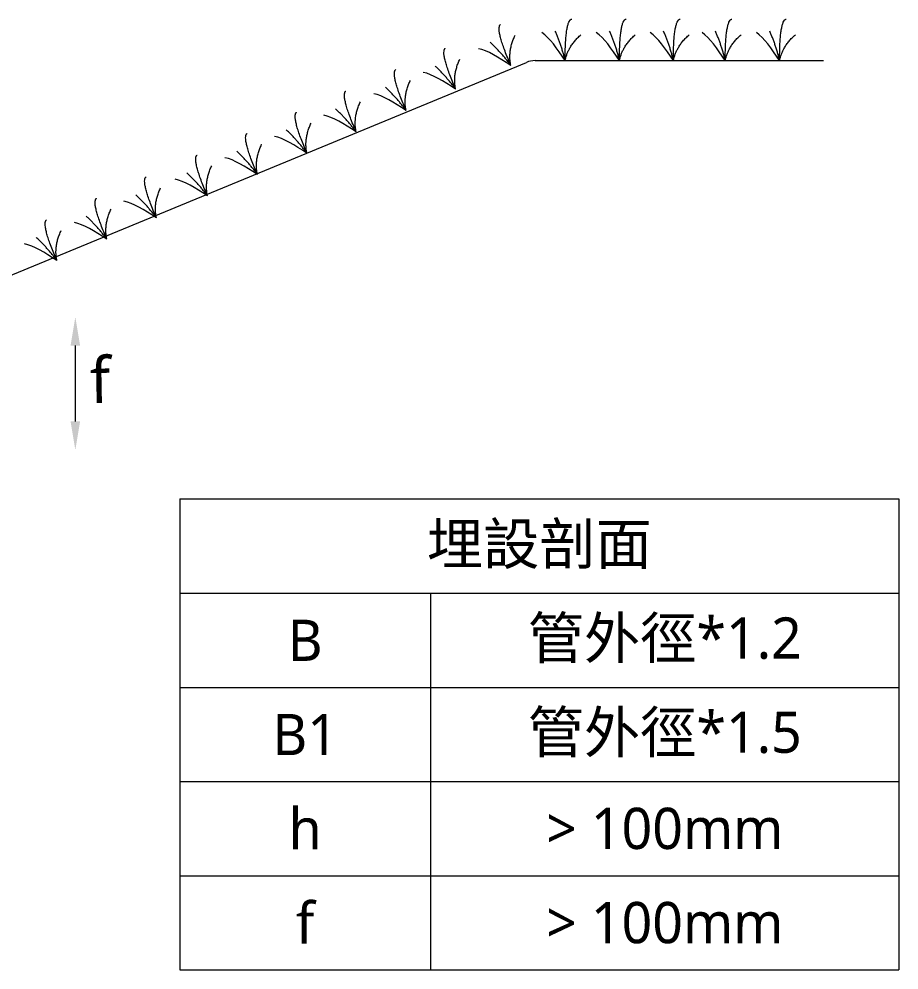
# Model space of a CAD drawing. Header units: millimetres. Extents: x 4229 to 8429, y -1187 to 1783.
# Drawn here: x 6553.6 to 6937.8, y 116.7 to 531.9 of the extents above; entities that cross this region are included whole.
import ezdxf

# ---------------------------------------------------------------- set-up
doc = ezdxf.new("R2010")
doc.units = ezdxf.units.MM
doc.styles.add('微軟正黑體-20', font='Microsoft JhengHei.ttf', dxfattribs={"height": 20})

msp = doc.modelspace()

# ---------------------------------------------------------------- linework, layer by layer
at = {"lineweight": 5}
for p, q in [((6508.12, 402.66), (6775.16, 512.94)), ((6778.98, 513.7), (6904.86, 513.7)), ((6578.23, 389.3), (6578.23, 356.18)), ((6623.83, 322.31), (6937.85, 322.31)), ((6623.83, 322.31), (6623.83, 116.67)), ((6937.85, 322.31), (6937.85, 116.67)), ((6623.83, 281.18), (6937.85, 281.18)), ((6733.33, 281.18), (6733.33, 116.67)), ((6623.83, 240.05), (6937.85, 240.05)), ((6623.83, 198.92), (6937.85, 198.92)), ((6623.83, 157.8), (6937.85, 157.8)), ((6623.83, 116.67), (6937.85, 116.67))]:
    msp.add_line(p, q, dxfattribs=at)
msp.add_arc((6778.98, 503.7), 10, 90, 112.4395, dxfattribs=at)
for points, degree in [([(6792.08, 513.7), (6792.08, 531.15), (6795, 531.86)], 2), ([(6815.81, 513.7), (6815.81, 531.15), (6818.72, 531.86)], 2), ([(6839.35, 513.7), (6839.35, 531.15), (6842.27, 531.86)], 2), ([(6861.99, 513.7), (6861.99, 531.15), (6864.9, 531.86)], 2), ([(6885.72, 513.7), (6885.72, 531.15), (6888.63, 531.86)], 2), ([(6768.37, 511.63), (6761.47, 527.66), (6763.87, 529.47)], 2), ([(6768.37, 511.63), (6767.01, 517.94), (6770.23, 524.76)], 2), ([(6792.08, 513.7), (6788.57, 518.96), (6785.3, 523.72), (6781.96, 525.98)], 3), ([(6792.08, 513.7), (6790.53, 520.39), (6787.8, 526.51)], 2), ([(6792.08, 513.7), (6793.33, 520.03), (6798.98, 525.03)], 2), ([(6815.81, 513.7), (6812.3, 518.96), (6809.02, 523.72), (6805.69, 525.98)], 3), ([(6815.81, 513.7), (6814.26, 520.39), (6811.52, 526.51)], 2), ([(6815.81, 513.7), (6817.06, 520.03), (6822.71, 525.03)], 2), ([(6839.35, 513.7), (6835.84, 518.96), (6832.57, 523.72), (6829.23, 525.98)], 3), ([(6839.35, 513.7), (6837.8, 520.39), (6835.07, 526.51)], 2), ([(6839.35, 513.7), (6840.6, 520.03), (6846.25, 525.03)], 2), ([(6861.99, 513.7), (6858.48, 518.96), (6855.2, 523.72), (6851.87, 525.98)], 3), ([(6861.99, 513.7), (6860.44, 520.39), (6857.7, 526.51)], 2), ([(6861.99, 513.7), (6863.24, 520.03), (6868.89, 525.03)], 2), ([(6885.72, 513.7), (6882.2, 518.96), (6878.93, 523.72), (6875.6, 525.98)], 3), ([(6885.72, 513.7), (6884.17, 520.39), (6881.43, 526.51)], 2), ([(6885.72, 513.7), (6886.96, 520.03), (6892.62, 525.03)], 2), ([(6744.27, 501.26), (6737.37, 517.29), (6739.77, 519.1)], 2), ([(6768.37, 511.63), (6764.3, 517.16), (6759.37, 521.7)], 2), ([(6768.37, 511.63), (6763.06, 515.07), (6758.18, 518.15), (6754.22, 518.91)], 3), ([(6744.27, 501.26), (6740.2, 506.79), (6735.27, 511.34)], 2), ([(6744.27, 501.26), (6742.91, 507.57), (6746.13, 514.39)], 2), ([(6722.64, 491.96), (6715.74, 507.99), (6718.14, 509.8)], 2), ([(6744.27, 501.26), (6738.96, 504.71), (6734.07, 507.78), (6730.12, 508.54)], 3), ([(6722.64, 491.96), (6721.28, 498.27), (6724.5, 505.09)], 2), ([(6700.84, 482.58), (6693.95, 498.62), (6696.34, 500.42)], 2), ([(6722.64, 491.96), (6717.33, 495.4), (6712.45, 498.48), (6708.49, 499.24)], 3), ([(6722.64, 491.96), (6718.57, 497.49), (6713.64, 502.04)], 2), ([(6700.84, 482.58), (6699.49, 488.89), (6702.71, 495.72)], 2), ([(6679.33, 473.33), (6672.43, 489.36), (6674.83, 491.17)], 2), ([(6700.84, 482.58), (6696.78, 488.12), (6691.84, 492.66)], 2), ([(6679.33, 473.33), (6677.97, 479.64), (6681.19, 486.46)], 2), ([(6700.84, 482.58), (6695.54, 486.03), (6690.65, 489.11), (6686.7, 489.87)], 3), ([(6657.7, 464.03), (6650.81, 480.06), (6653.2, 481.87)], 2), ([(6679.33, 473.33), (6675.26, 478.86), (6670.33, 483.41)], 2), ([(6679.33, 473.33), (6674.02, 476.78), (6669.14, 479.85), (6665.18, 480.61)], 3), ([(6657.7, 464.03), (6653.64, 469.56), (6648.7, 474.11)], 2), ([(6657.7, 464.03), (6656.35, 470.34), (6659.57, 477.16)], 2), ([(6635.91, 454.65), (6629.01, 470.69), (6631.41, 472.49)], 2), ([(6657.7, 464.03), (6652.4, 467.47), (6647.51, 470.55), (6643.56, 471.31)], 3), ([(6635.91, 454.65), (6634.55, 460.96), (6637.77, 467.79)], 2), ([(6613.61, 445.06), (6606.71, 461.09), (6609.11, 462.9)], 2), ([(6635.91, 454.65), (6630.6, 458.1), (6625.71, 461.18), (6621.76, 461.94)], 3), ([(6635.91, 454.65), (6631.84, 460.19), (6626.91, 464.73)], 2), ([(6613.61, 445.06), (6612.25, 451.37), (6615.47, 458.19)], 2), ([(6591.98, 435.76), (6585.08, 451.79), (6587.48, 453.6)], 2), ([(6613.61, 445.06), (6609.54, 450.6), (6604.61, 455.14)], 2), ([(6591.98, 435.76), (6590.62, 442.07), (6593.84, 448.89)], 2), ([(6613.61, 445.06), (6608.3, 448.51), (6603.41, 451.59), (6599.46, 452.34)], 3), ([(6591.98, 435.76), (6587.91, 441.29), (6582.98, 445.84)], 2), ([(6570.18, 426.39), (6563.29, 442.42), (6565.68, 444.22)], 2), ([(6591.98, 435.76), (6586.67, 439.21), (6581.79, 442.28), (6577.83, 443.04)], 3), ([(6570.18, 426.39), (6566.12, 431.92), (6561.18, 436.46)], 2), ([(6570.18, 426.39), (6568.83, 432.7), (6572.05, 439.52)], 2), ([(6570.18, 426.39), (6564.88, 429.83), (6559.99, 432.91), (6556.04, 433.67)], 3)]:
    msp.add_open_spline(points, degree=degree, dxfattribs=at)
for points in [[(6576.15, 389.3), (6580.31, 389.3), (6578.23, 401.76)], [(6576.15, 356.18), (6580.31, 356.18), (6578.23, 343.71)]]:
    msp.add_solid(points, dxfattribs=at)

# ---------------------------------------------------------------- texts
at = {"lineweight": 5, "style": '微軟正黑體-20'}
msp.add_text('f', height=20, rotation=1, dxfattribs=at).set_placement((6584.72, 364.15))
at = {"lineweight": 5, "char_height": 18, "attachment_point": 5, "style": '微軟正黑體-20'}
for s, insert, width in [('埋設剖面', (6780.84, 301.74), 311.0197), ('管外徑*1.2', (6835.59, 260.62), 201.5191), ('B', (6678.58, 260.62), 106.5006), ('B1', (6678.58, 219.49), 106.5006), ('管外徑*1.5', (6835.59, 219.49), 201.5191), ('h', (6678.58, 178.36), 106.5006), ('> 100mm', (6835.59, 178.36), 201.5191), ('f', (6678.58, 137.23), 106.5006), ('> 100mm', (6835.59, 137.23), 201.5191)]:
    msp.add_mtext(s, dxfattribs=dict(at, insert=insert, width=width))

doc.saveas('drawing.dxf')
